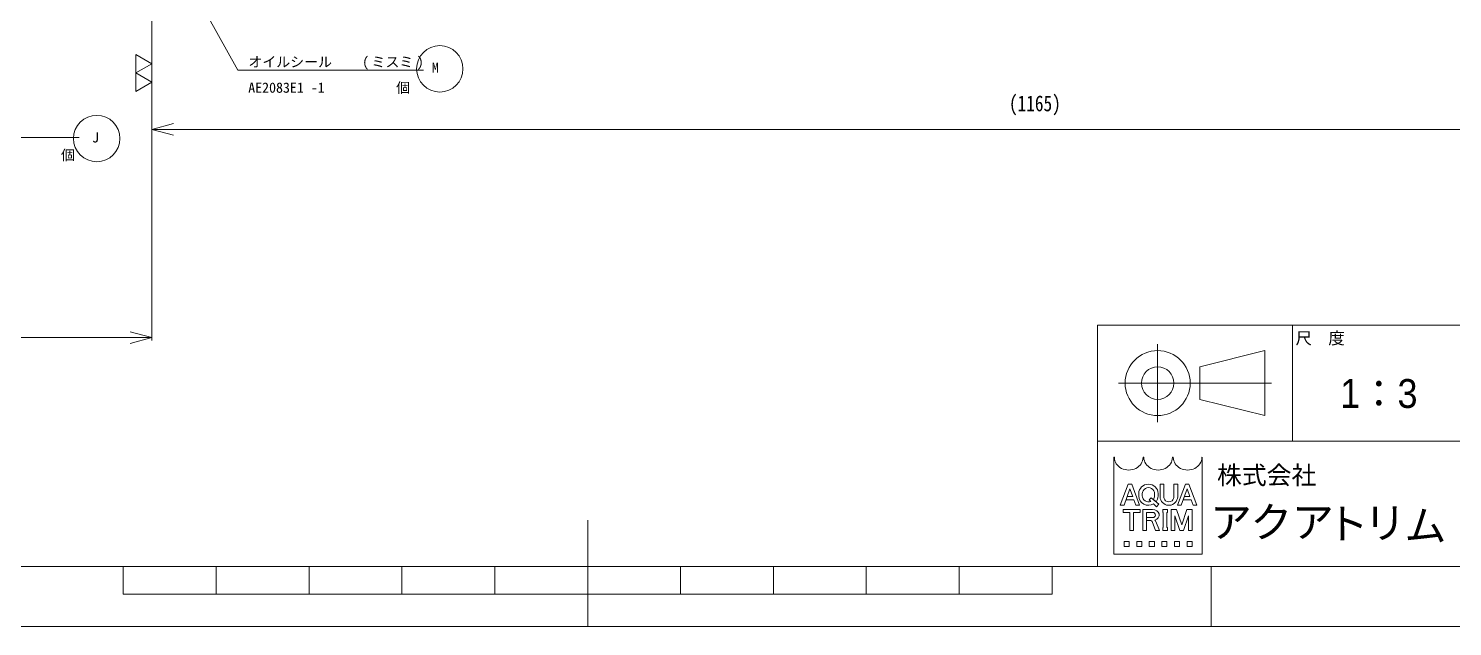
# Model space of a CAD drawing. Units: millimetres at full size. Extents: x -19442 to 19442, y -5866 to 5866.
# Drawn here: x 12038 to 12958, y -2191 to -1804 of the extents above; entities that cross this region are included whole.
import ezdxf
from ezdxf.enums import TextEntityAlignment as Align

# ---------------------------------------------------------------- set-up
doc = ezdxf.new("R2010")
doc.units = ezdxf.units.MM
doc.header["$LTSCALE"] = 3.6
for name, color, linetype, lineweight in [('0-5_08_DIM', 3, 'Continuous', 9), ('0-6_0', 2, 'Continuous', 9), ('1-0_07_寸法線', 3, 'Continuous', 9), ('1-2_Defpoints', 134, 'Continuous', 9), ('1-3_99_図枠', 134, 'Continuous', 9)]:
    doc.layers.add(name, color=color, linetype=linetype, lineweight=lineweight)
doc.styles.add('ＭＳ ゴシック', font='')
doc.styles.add('ＭＳ Ｐゴシック', font='')
doc.styles.get('ＭＳ ゴシック').set_extended_font_data('MS Gothic')
doc.styles.get('ＭＳ Ｐゴシック').set_extended_font_data('MS PGothic')

# ---------------------------------------------------------------- blocks, each defined once
blk = doc.blocks.new('p1ba02')
at = {"layer": '0-5_08_DIM'}
for p, q in [((3, 0), (1.5, 2.5981)), ((1.5, 2.5981), (4.5, 2.5981)), ((4.5, 2.5981), (3, 0))]:
    blk.add_line(p, q, dxfattribs=at)
blk.add_lwpolyline([(-1.5, 2.5981), (1.5, 2.5981), (0, 0)], close=True, dxfattribs=at)
blk = doc.blocks.new('_Open30')
at = {"layer": '0-5_08_DIM', "color": 4}
blk.add_line((0, 0), (-1, 0), dxfattribs=at)
blk.add_lwpolyline([(-1, 0.26795), (0, 0), (-1, -0.26795)], dxfattribs=at)
blk = doc.blocks.new('AM_BALLOON1')
at = {"layer": '0-5_08_DIM'}
blk.add_circle((0, 0), 5, dxfattribs=at)

msp = doc.modelspace()

# ---------------------------------------------------------------- linework, layer by layer
at = {"layer": '0-5_08_DIM', "color": 2}
for p, q in [((12174.798, -1831.053), (12293.557, -1831.053)), ((11927.405, -1874.628), (12071.159, -1874.628))]:
    msp.add_line(p, q, dxfattribs=at)
msp.add_lwpolyline([(12115.274, -1726.133), (12173.718, -1831.053), (12174.798, -1831.053)], dxfattribs=at)
at = {"layer": '1-0_07_寸法線'}
for p, q in [((12118.125, -1584.081), (12118.125, -2005.859)), ((12118.125, -1806.081), (12118.125, -1871.339)), ((12132.125, -1869.339), (13269.125, -1869.339)), ((12104.125, -2003.859), (11787.124, -2003.859))]:
    msp.add_line(p, q, dxfattribs=at)
at = {"layer": '1-2_Defpoints'}
msp.add_lwpolyline([(11191.206, -2190.619), (13608.128, -2190.619), (13608.128, -481.684), (11191.206, -481.684)], close=True, dxfattribs=at)
at = {"layer": '1-3_99_図枠'}
for p, q in [((12855.052, -2070.782), (12855.052, -1995.774)), ((12767.894, -2058.481), (12767.894, -2008.076)), ((12742.691, -2033.278), (12841.401, -2033.278)), ((13073.165, -2070.782), (12729.04, -2070.782)), ((12746.201, -2112.253), (12750.011, -2101.552)), ((12747.531, -2108.671), (12748.266, -2106.606)), ((12748.266, -2106.606), (12751.811, -2106.606)), ((12748.885, -2098.668), (12751.138, -2098.668)), ((12751.811, -2106.606), (12750.011, -2101.552)), ((12756.261, -2112.188), (12751.138, -2098.668)), ((12755.681, -2104.645), (12755.681, -2106.275)), ((12757.946, -2104.805), (12757.946, -2106.109)), ((12765.915, -2104.805), (12765.915, -2106.109)), ((12768.18, -2104.645), (12768.18, -2106.275)), ((12769.436, -2106.767), (12769.436, -2098.668)), ((12771.881, -2098.668), (12769.436, -2098.668)), ((12771.881, -2106.275), (12771.881, -2098.668)), ((12780.848, -2106.767), (12780.848, -2098.668)), ((12783.149, -2112.253), (12786.959, -2101.552)), ((12784.479, -2108.671), (12785.214, -2106.606)), ((12785.214, -2106.606), (12788.759, -2106.606)), ((12785.833, -2098.668), (12788.086, -2098.668)), ((12788.759, -2106.606), (12786.959, -2101.552)), ((12793.209, -2112.188), (12788.086, -2098.668)), ((12743.762, -2112.253), (12743.762, -2112.188)), ((12743.762, -2112.253), (12746.201, -2112.253)), ((12745.525, -2114.97), (12756.665, -2114.97)), ((12745.525, -2114.97), (12745.525, -2116.872)), ((12747.531, -2108.671), (12752.546, -2108.671)), ((12756.261, -2112.253), (12756.261, -2112.188)), ((12756.665, -2114.97), (12756.665, -2116.872)), ((12758.213, -2114.97), (12758.213, -2128.556)), ((12758.213, -2114.97), (12764.463, -2114.97)), ((12762.457, -2108.651), (12763.661, -2107.373)), ((12762.457, -2108.651), (12763.567, -2109.731)), ((12763.661, -2107.373), (12768.693, -2111.52)), ((12765.111, -2108.504), (12766.862, -2109.947)), ((12765.231, -2111.351), (12767.12, -2113.19)), ((12767.12, -2113.19), (12768.693, -2111.52)), ((12771.181, -2114.97), (12774.17, -2114.97)), ((12771.181, -2114.97), (12771.181, -2116.872)), ((12774.17, -2114.97), (12774.17, -2116.872)), ((12775.549, -2112.253), (12774.734, -2112.253)), ((12776.618, -2114.97), (12780.166, -2114.97)), ((12783.411, -2124.837), (12780.166, -2114.97)), ((12780.71, -2112.253), (12780.71, -2112.188)), ((12780.71, -2112.253), (12783.149, -2112.253)), ((12783.411, -2124.837), (12786.655, -2114.97)), ((12784.479, -2108.671), (12789.494, -2108.671)), ((12790.206, -2114.97), (12786.655, -2114.97)), ((12793.209, -2112.253), (12793.209, -2112.188)), ((12399.667, -2190.619), (12399.667, -2121.787)), ((12745.525, -2116.872), (12749.6, -2116.872)), ((12749.872, -2128.556), (12749.872, -2117.144)), ((12752.317, -2128.556), (12752.317, -2117.144)), ((12752.589, -2116.872), (12756.665, -2116.872)), ((12760.659, -2116.872), (12764.789, -2116.872)), ((12760.74, -2122.118), (12760.74, -2120.216)), ((12760.74, -2120.216), (12764.789, -2120.216)), ((12760.74, -2122.118), (12763.408, -2122.118)), ((12764.417, -2122.799), (12766.485, -2128.556)), ((12766.779, -2122.714), (12769.12, -2128.447)), ((12771.453, -2126.382), (12771.453, -2117.144)), ((12773.898, -2126.382), (12773.898, -2117.144)), ((12782.188, -2128.556), (12779.061, -2119.046)), ((12784.633, -2128.556), (12787.76, -2119.046)), ((12749.872, -2128.556), (12752.317, -2128.556)), ((12766.485, -2128.556), (12769.12, -2128.556)), ((12769.12, -2128.447), (12769.12, -2128.556)), ((12771.181, -2128.556), (12771.181, -2126.654)), ((12782.188, -2128.556), (12784.633, -2128.556)), ((12746.205, -2135.671), (12746.205, -2138.931)), ((12754.356, -2135.671), (12754.356, -2138.931)), ((12762.508, -2135.671), (12762.508, -2138.931)), ((12770.659, -2135.671), (12770.659, -2138.931)), ((12778.81, -2135.671), (12778.81, -2138.931)), ((12790.222, -2135.671), (12790.222, -2138.931)), ((12099.637, -2169.792), (12099.637, -2151.79)), ((12159.643, -2169.792), (12159.643, -2151.79)), ((12219.649, -2169.792), (12219.649, -2151.79)), ((12279.655, -2169.792), (12279.655, -2151.79)), ((12339.661, -2169.792), (12339.661, -2151.79)), ((12459.673, -2169.792), (12459.673, -2151.79)), ((12519.679, -2169.792), (12519.679, -2151.79)), ((12579.685, -2169.792), (12579.685, -2151.79)), ((12639.691, -2169.792), (12639.691, -2151.79)), ((12699.697, -2169.792), (12699.697, -2151.79)), ((12802.487, -2190.619), (12802.487, -2151.79)), ((12099.637, -2169.792), (12699.697, -2169.792))]:
    msp.add_line(p, q, dxfattribs=at)
for points in [[(11308.097, -2151.79), (13569.124, -2151.79), (13569.124, -520.688), (11308.097, -520.688)], [(12729.04, -2151.79), (13569.124, -2151.79), (13569.124, -1995.774), (12729.04, -1995.774)], [(12795.196, -2022.777), (12837.201, -2012.276), (12837.201, -2054.28), (12795.196, -2043.779)]]:
    msp.add_lwpolyline(points, close=True, dxfattribs=at)
for points in [[(12796.743, -2081.057), (12796.743, -2143.822), (12739.684, -2143.822), (12739.684, -2081.057)], [(12743.762, -2112.253), (12743.762, -2112.188), (12748.885, -2098.668)], [(12778.402, -2106.275), (12778.402, -2098.668), (12780.848, -2098.668)], [(12780.71, -2112.253), (12780.71, -2112.188), (12785.833, -2098.668)], [(12756.261, -2112.253), (12753.822, -2112.253), (12752.546, -2108.671)], [(12776.618, -2114.97), (12776.618, -2128.556), (12779.063, -2128.556), (12779.061, -2119.046)], [(12787.76, -2119.046), (12787.76, -2128.556), (12790.206, -2128.556), (12790.206, -2114.97)], [(12793.209, -2112.253), (12790.77, -2112.253), (12789.494, -2108.671)], [(12758.213, -2128.556), (12760.659, -2128.556), (12760.659, -2116.872)], [(12771.181, -2128.556), (12774.17, -2128.556), (12774.17, -2126.654)], [(12746.205, -2135.671), (12749.466, -2135.671), (12749.466, -2138.931), (12746.205, -2138.931)], [(12754.356, -2135.671), (12757.617, -2135.671), (12757.617, -2138.931), (12754.356, -2138.931)], [(12762.508, -2135.671), (12765.768, -2135.671), (12765.768, -2138.931), (12762.508, -2138.931)], [(12770.659, -2135.671), (12773.92, -2135.671), (12773.92, -2138.931), (12770.659, -2138.931)], [(12778.81, -2135.671), (12782.071, -2135.671), (12782.071, -2138.931), (12778.81, -2138.931)], [(12790.222, -2135.671), (12786.962, -2135.671), (12786.962, -2138.931), (12790.222, -2138.931)]]:
    msp.add_lwpolyline(points, dxfattribs=at)
for radius in [21.002, 10.501]:
    msp.add_circle((12767.894, -2033.278), radius, dxfattribs=at)
for centre, radius, start, end in [((12739.684, -2081.328), 0.272, 0, 90), ((12758.704, -2081.328), 0.272, 0, 180), ((12758.704, -2081.328), 0.272, 0, 90), ((12777.723, -2081.328), 0.272, 0, 180), ((12796.743, -2081.328), 0.272, 90, 180), ((12776.732, -2106.339), 4.851, 179.25279, 218.96457), ((12773.552, -2106.339), 4.851, 321.03543, 0.74721), ((12775.18, -2106.521), 5.749, 182.45003, 265.55526), ((12775.142, -2105.427), 4.523, 241.15773, 298.84227), ((12775.104, -2106.521), 5.749, 274.44474, 357.54997), ((12749.6, -2117.144), 0.272, 0, 90), ((12752.589, -2117.144), 0.272, 90, 180), ((12763.408, -2123.205), 1.087, 21.9283, 90), ((12764.73, -2118.544), 1.673, 271.99706, 88.00294), ((12765.135, -2123.387), 1.776, 22.27295, 58.55311), ((12771.181, -2117.144), 0.272, 0, 90), ((12774.17, -2117.144), 0.272, 90, 180), ((12771.181, -2126.382), 0.272, 270, 0), ((12774.17, -2126.382), 0.272, 180, 270)]:
    msp.add_arc(centre, radius, start, end, dxfattribs=at)
for centre, major_axis, ratio, start_param, end_param in [((12749.194, -2081.328), (-9.238, 0), 0.882353, 6.2831853, 9.424778), ((12768.214, -2081.328), (-9.238, 0), 0.882353, 6.2831853, 9.424778), ((12787.233, -2081.328), (-9.238, 0), 0.882353, 6.2831853, 9.424778), ((12761.93, -2104.645), (-6.249, 0), 0.956522, 3.1415927, 6.2831853), ((12761.93, -2106.275), (-6.249, 0), 0.956522, 0, 2.1272706), ((12761.93, -2104.805), (3.985, 0), 0.994718, 6.2831853, 9.424778), ((12761.93, -2106.116), (3.985, 0), 0.995036, 3.1415927, 5.1354926), ((12761.93, -2106.116), (3.985, 0), 0.995036, 5.6366671, 6.2831853), ((12761.93, -2106.275), (-6.249, 0), 0.956522, 2.4802046, 3.1415927), ((12764.463, -2118.544), (-4.386, 0), 0.81482, 1.9440695, 4.712389)]:
    msp.add_ellipse(centre, major_axis=major_axis, ratio=ratio, start_param=start_param, end_param=end_param, dxfattribs=at)

# ---------------------------------------------------------------- block references
at = {"layer": '0-5_08_DIM', "xscale": 3, "yscale": 3}
for p in [(12304.115, -1830.177), (12082.493, -1875.244)]:
    msp.add_blockref('AM_BALLOON1', p, dxfattribs=at)
at = {"layer": '1-0_07_寸法線'}
for name, p, xscale, yscale, rotation in [('p1ba02', (12118.125, -1838.855), 4, 4, 90), ('_Open30', (12118.125, -1869.339), 14, 14, 180)]:
    msp.add_blockref(name, p, dxfattribs=dict(at, xscale=xscale, yscale=yscale, rotation=rotation))
at = {"layer": '1-0_07_寸法線', "xscale": 14, "yscale": 14}
msp.add_blockref('_Open30', (12118.125, -2003.859), dxfattribs=at)

# ---------------------------------------------------------------- texts
at = {"layer": '0-5_08_DIM', "color": 2}
for s, style, p in [('オイルシール', 'ＭＳ Ｐゴシック', (12180.492, -1830.967)), ('(', 'ＭＳ ゴシック', (12253.986, -1830.967)), ('ミスミ', 'ＭＳ Ｐゴシック', (12259.986, -1830.967)), (')', 'ＭＳ ゴシック', (12289.272, -1830.967)), ('AE2083E1 -1', 'ＭＳ ゴシック', (12180.369, -1847.596)), ('個', 'ＭＳ Ｐゴシック', (12275.941, -1847.596)), ('個', 'ＭＳ Ｐゴシック', (12059.405, -1891.171))]:
    msp.add_text(s, height=6.598, dxfattribs=dict(at, style=style)).set_placement(p, align=Align.BOTTOM_LEFT)
at = {"layer": '0-6_0', "color": 134, "style": 'ＭＳ ゴシック'}
for s, p in [('M', (12298.972, -1834.677)), ('J', (12079.493, -1879.744))]:
    msp.add_text(s, height=6.598, dxfattribs=at).set_placement(p, align=Align.BOTTOM_LEFT)
at = {"layer": '0-6_0', "color": 134, "style": 'ＭＳ Ｐゴシック', "width": 0.95}
msp.add_text('1：3', height=18.66, dxfattribs=at).set_placement((12885.787, -2054.935), align=Align.BOTTOM_LEFT)
at = {"layer": '1-0_07_寸法線', "color": 134, "style": 'ＭＳ ゴシック', "width": 0.8}
msp.add_text('(1165)', height=10.26, dxfattribs=at).set_placement((12671.825, -1860.672), align=Align.BOTTOM_LEFT)
at = {"layer": '1-3_99_図枠'}
for s, height, style, p in [('尺\u3000度', 7.776, 'ＭＳ Ｐゴシック', (12856.955, -2010.472)), ('株式会社', 11.76, 'ＭＳ ゴシック', (12806.224, -2102.214)), ('ア', 19.86, 'ＭＳ ゴシック', (12801.691, -2138.974)), ('ク', 19.86, 'ＭＳ ゴシック', (12827.799, -2138.974)), ('ア', 19.86, 'ＭＳ ゴシック', (12854.642, -2138.974)), ('ト', 19.86, 'ＭＳ ゴシック', (12876.997, -2140.115)), ('リ', 19.86, 'ＭＳ ゴシック', (12901.229, -2139.544)), ('ム', 19.86, 'ＭＳ ゴシック', (12927.336, -2141.255))]:
    msp.add_text(s, height=height, dxfattribs=dict(at, style=style)).set_placement(p, align=Align.BOTTOM_LEFT)

doc.saveas('drawing.dxf')
